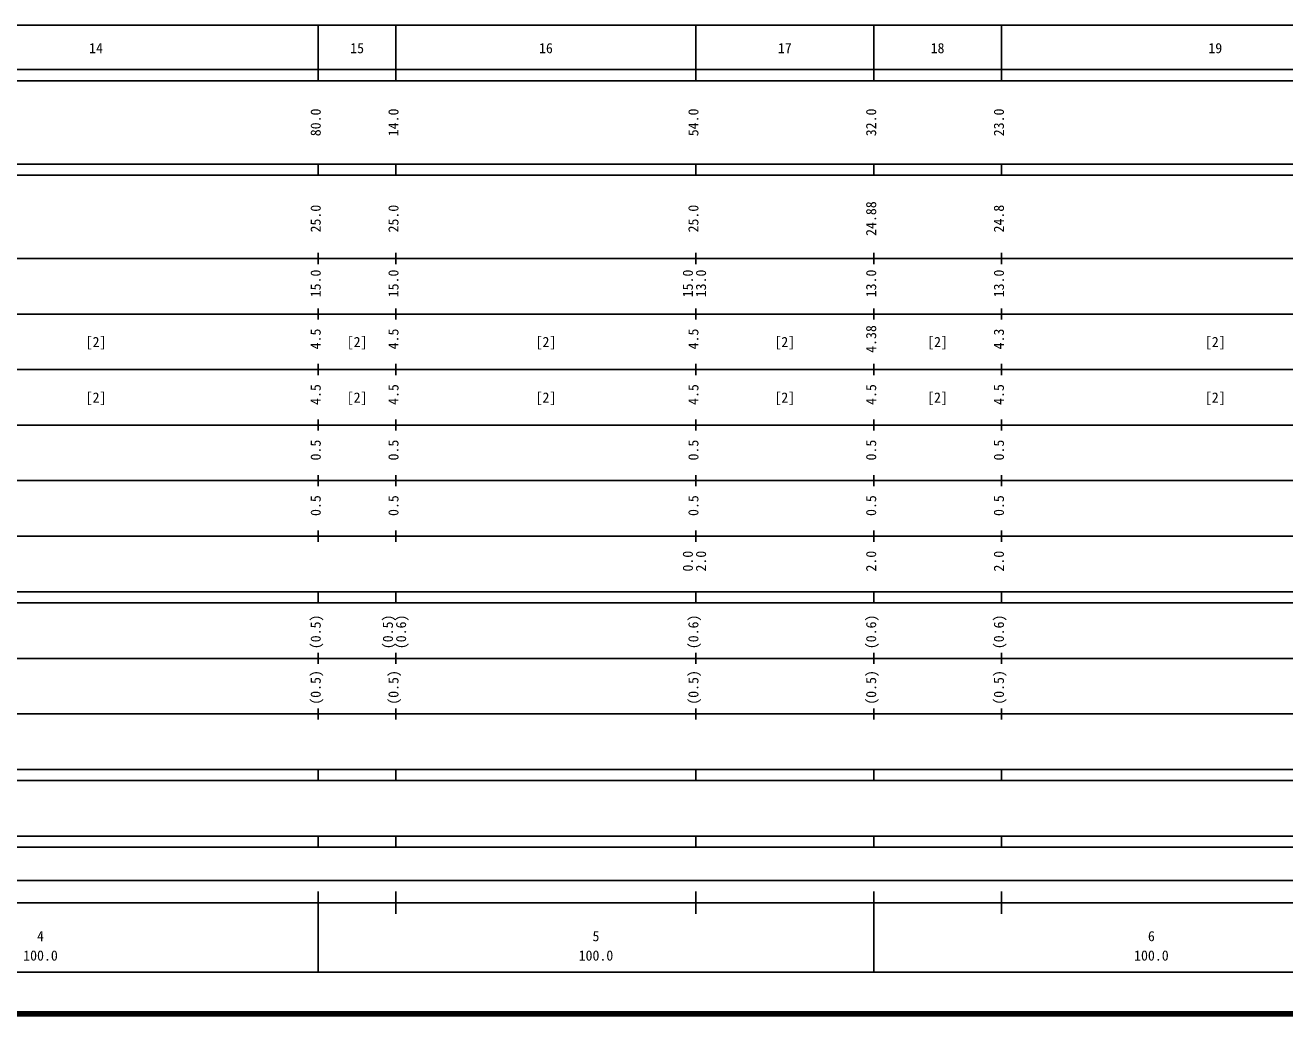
# Model space of a CAD drawing. Units: millimetres on the paper, enlarged 1000 times. Extents: x 40000 to 680000, y 20000 to 380000.
# Drawn here: x 215244 to 442020, y 20000 to 198000 of the extents above; entities that cross this region are included whole.
import ezdxf
from ezdxf.enums import TextEntityAlignment as Align

# ---------------------------------------------------------------- set-up
doc = ezdxf.new("R2010")
doc.units = ezdxf.units.MM
doc.header["$LTSCALE"] = 1000
doc.layers.add('M-TTL', color=2, linetype='Continuous', lineweight=140)
doc.layers.add('M-TTL-BAND', color=7, linetype='Continuous', lineweight=25)
doc.styles.add('ＭＳ ゴシック', font='')
doc.styles.get('ＭＳ ゴシック').set_extended_font_data('MS Gothic')

msp = doc.modelspace()

# ---------------------------------------------------------------- linework, layer by layer
at = {"layer": 'M-TTL'}
msp.add_line((40000, 20000), (680000, 20000), dxfattribs=at)
at = {"layer": 'M-TTL-BAND'}
for p, q in [((68000, 198000), (579000, 198000)), ((268000, 188000), (268000, 198000)), ((282000, 188000), (282000, 198000)), ((336000, 188000), (336000, 198000)), ((368000, 188000), (368000, 198000)), ((391000, 188000), (391000, 198000)), ((40000, 190000), (579000, 190000)), ((40000, 188000), (579000, 188000)), ((40000, 173000), (579000, 173000)), ((268000, 171000), (268000, 173000)), ((282000, 171000), (282000, 173000)), ((336000, 171000), (336000, 173000)), ((368000, 171000), (368000, 173000)), ((391000, 171000), (391000, 173000)), ((40000, 171000), (579000, 171000)), ((268000, 155000), (268000, 157000)), ((282000, 155000), (282000, 157000)), ((336000, 155000), (336000, 157000)), ((368000, 155000), (368000, 157000)), ((391000, 155000), (391000, 157000)), ((40000, 156000), (579000, 156000)), ((46000, 146000), (579000, 146000)), ((268000, 145000), (268000, 147000)), ((282000, 145000), (282000, 147000)), ((336000, 145000), (336000, 147000)), ((368000, 145000), (368000, 147000)), ((391000, 145000), (391000, 147000)), ((268000, 135000), (268000, 137000)), ((282000, 135000), (282000, 137000)), ((336000, 135000), (336000, 137000)), ((368000, 135000), (368000, 137000)), ((391000, 135000), (391000, 137000)), ((52000, 136000), (579000, 136000)), ((268000, 125000), (268000, 127000)), ((282000, 125000), (282000, 127000)), ((336000, 125000), (336000, 127000)), ((368000, 125000), (368000, 127000)), ((391000, 125000), (391000, 127000)), ((46000, 126000), (579000, 126000)), ((52000, 116000), (579000, 116000)), ((268000, 115000), (268000, 117000)), ((282000, 115000), (282000, 117000)), ((336000, 115000), (336000, 117000)), ((368000, 115000), (368000, 117000)), ((391000, 115000), (391000, 117000)), ((268000, 105000), (268000, 107000)), ((282000, 105000), (282000, 107000)), ((336000, 105000), (336000, 107000)), ((368000, 105000), (368000, 107000)), ((391000, 105000), (391000, 107000)), ((46000, 106000), (579000, 106000)), ((40000, 96000), (579000, 96000)), ((268000, 94000), (268000, 96000)), ((282000, 94000), (282000, 96000)), ((336000, 94000), (336000, 96000)), ((368000, 94000), (368000, 96000)), ((391000, 94000), (391000, 96000)), ((40000, 94000), (579000, 94000)), ((49000, 84000), (579000, 84000)), ((268000, 83000), (268000, 85000)), ((282000, 83000), (282000, 85000)), ((336000, 83000), (336000, 85000)), ((368000, 83000), (368000, 85000)), ((391000, 83000), (391000, 85000)), ((268000, 73000), (268000, 75000)), ((282000, 73000), (282000, 75000)), ((336000, 73000), (336000, 75000)), ((368000, 73000), (368000, 75000)), ((391000, 73000), (391000, 75000)), ((40000, 74000), (579000, 74000)), ((40000, 64000), (579000, 64000)), ((268000, 62000), (268000, 64000)), ((282000, 62000), (282000, 64000)), ((336000, 62000), (336000, 64000)), ((368000, 62000), (368000, 64000)), ((391000, 62000), (391000, 64000)), ((40000, 62000), (579000, 62000)), ((40000, 52000), (579000, 52000)), ((40000, 50000), (579000, 50000)), ((268000, 50000), (268000, 52000)), ((282000, 50000), (282000, 52000)), ((336000, 50000), (336000, 52000)), ((368000, 50000), (368000, 52000)), ((391000, 50000), (391000, 52000)), ((71000, 44000), (565000, 44000)), ((268000, 27500), (268000, 42000)), ((282000, 38000), (282000, 42000)), ((336000, 38000), (336000, 42000)), ((368000, 27500), (368000, 42000)), ((391000, 38000), (391000, 42000)), ((40000, 40000), (579000, 40000)), ((68000, 27500), (579000, 27500)), ((68000, 27500), (579000, 27500))]:
    msp.add_line(p, q, dxfattribs=at)

# ---------------------------------------------------------------- texts
at = {"layer": 'M-TTL-BAND', "style": 'ＭＳ ゴシック'}
for s, p in [('14', (228000, 192405)), ('15', (275000, 192405)), ('16', (309000, 192405)), ('17', (352000, 192405)), ('18', (379500, 192405)), ('19', (429500, 192405)), ('[2]', (228000, 139500)), ('[2]', (275000, 139500)), ('[2]', (309000, 139500)), ('[2]', (352000, 139500)), ('[2]', (379500, 139500)), ('[2]', (429500, 139500)), ('[2]', (228000, 129500)), ('[2]', (275000, 129500)), ('[2]', (309000, 129500)), ('[2]', (352000, 129500)), ('[2]', (379500, 129500)), ('[2]', (429500, 129500)), ('4', (218000, 32523)), ('5', (318000, 32523)), ('6', (418000, 32523)), ('100.0', (218000, 29033)), ('100.0', (318000, 29033)), ('100.0', (418000, 29033))]:
    msp.add_text(s, height=1833, dxfattribs=at).set_placement(p, align=Align.BOTTOM_CENTER)
for s, p in [('80.0', (269000, 180500)), ('14.0', (283000, 180500)), ('54.0', (337000, 180500)), ('32.0', (369000, 180500)), ('23.0', (392000, 180500)), ('24.88', (369000, 163174)), ('25.0', (269000, 163174)), ('25.0', (283000, 163174)), ('25.0', (337000, 163174)), ('24.8', (392000, 163174)), ('15.0', (269000, 151500)), ('15.0', (283000, 151500)), ('15.0', (336000, 151500)), ('13.0', (338370, 151500)), ('13.0', (369000, 151500)), ('13.0', (392000, 151500)), ('4.5', (269000, 141500)), ('4.5', (283000, 141500)), ('4.5', (337000, 141500)), ('4.38', (369000, 141500)), ('4.3', (392000, 141500)), ('4.5', (269000, 131500)), ('4.5', (283000, 131500)), ('4.5', (337000, 131500)), ('4.5', (369000, 131500)), ('4.5', (392000, 131500)), ('0.5', (269000, 121500)), ('0.5', (283000, 121500)), ('0.5', (337000, 121500)), ('0.5', (369000, 121500)), ('0.5', (392000, 121500)), ('0.5', (269000, 111500)), ('0.5', (283000, 111500)), ('0.5', (337000, 111500)), ('0.5', (369000, 111500)), ('0.5', (392000, 111500)), ('0.0', (336000, 101500)), ('2.0', (338370, 101500)), ('2.0', (369000, 101500)), ('2.0', (392000, 101500)), ('(0.5)', (269000, 88764)), ('(0.5)', (282000, 88764)), ('(0.6)', (284370, 88764)), ('(0.6)', (337000, 88764)), ('(0.6)', (369000, 88764)), ('(0.6)', (392000, 88764)), ('(0.5)', (269000, 78764)), ('(0.5)', (283000, 78764)), ('(0.5)', (337000, 78764)), ('(0.5)', (369000, 78764)), ('(0.5)', (392000, 78764))]:
    msp.add_text(s, height=1833, rotation=90, dxfattribs=at).set_placement(p, align=Align.BOTTOM_CENTER)

doc.saveas('drawing.dxf')
